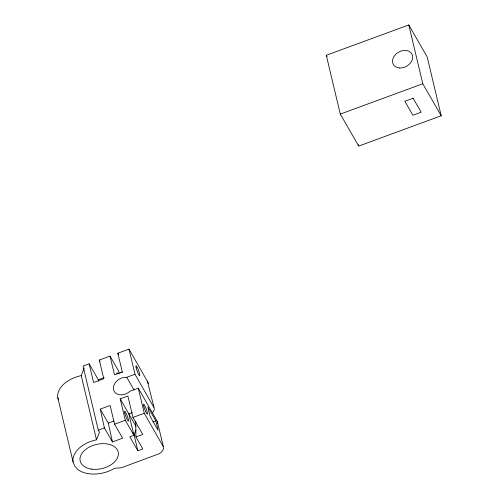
<?xml version="1.0" encoding="UTF-8"?>
<svg xmlns="http://www.w3.org/2000/svg" width="499" height="499" viewBox="0 0 499 499"><rect width="100%" height="100%" fill="white"/><g stroke="black" fill="none" stroke-linecap="round" stroke-linejoin="round"><path stroke-width="0.75" d="M152.607 412.536A9.768 6.188 -13.4 0 0 154.179 407.92L134.992 374.262L126.74 377.294A10.654 8.103 -29.9 0 0 113.547 389.7A10.654 8.103 -29.9 0 0 130.052 391.185L138.298 388.153L144.286 413.291L163.472 446.948A9.768 6.188 -13.4 0 1 158.838 453.872L121.382 467.731L114.552 468.293A26.672 16.897 -13.4 0 1 77.913 469.534L74.725 466.11L73.079 461.899L57.803 397.734A26.672 16.897 -13.4 0 1 81.237 375.635L84.181 368.025M73.079 461.899A26.672 16.897 -13.4 0 1 96.513 439.794L99.457 432.184L98.309 430.188L83.034 366.023L89.14 363.777L98.34 379.776L98.696 381.273M135.709 421.044L135.909 436.962L142.808 448.957L137.861 450.778L134.038 434.735L136.034 429.932M326.296 55.264L408.793 24.95L427.194 56.948L441.197 115.762L358.7 146.076L340.299 114.084L326.296 55.264L327.063 56.599M340.299 114.084L422.796 83.77L441.197 115.762M89.14 363.777L93.594 382.49L103.767 378.753L99.307 360.041L110.036 356.099L118.656 371.1L119.192 373.346M110.036 356.099L114.489 374.818L122.28 371.955L117.826 353.236L129.01 349.125L148.197 382.783A9.768 6.188 -13.4 0 1 148.284 383.694M98.34 379.776L104.148 377.643M120.633 372.797L122.723 372.029M137.861 450.778L129.809 436.781L133.932 435.265L125.311 420.264L120.215 398.876L127.887 396.056L132.977 417.445L142.751 434.448L135.909 436.962M100.23 409.13L110.129 405.494L114.583 424.206L122.635 438.203L112.468 441.939L104.416 427.942L100.23 409.13L108.277 423.127L112.468 441.939M132.329 412.592L128.842 413.877L133.932 435.265M108.277 423.127L113.934 421.05M98.309 430.188L104.416 427.942M114.583 424.206L125.311 420.264M132.977 417.445L144.286 413.291M152.95 421.973L155.869 420.9L158.096 430.257L150.043 416.26L147.816 406.903L155.869 420.9M138.298 388.153L157.484 421.811A9.768 6.188 -13.4 0 1 157.459 423.657M117.826 353.236L118.575 354.546M126.74 377.294L134.025 389.962M99.307 360.041L100.074 361.376M120.215 398.876L136.127 426.539M132.89 432.739L134.038 434.735M57.803 397.734L58.57 399.743M147.405 381.124L153.935 407.209M408.793 24.95L422.796 83.77M358.338 144.573L358.7 146.076M157.247 421.106L163.229 446.237M129.01 349.125L134.992 374.262M81.237 375.635L96.513 439.794M116.991 373.857A5.327 0.761 69.8 0 1 117.951 373.782M413.122 98.222L404.87 101.253L412.923 115.25L421.168 112.219L413.122 98.222M399.3 67.976A10.654 8.103 -29.9 0 0 412.492 55.57A10.654 8.103 -29.9 0 0 395.994 54.079A10.654 8.103 -29.9 0 0 399.3 67.976M91.323 469.085A19.536 12.375 -13.4 0 0 118.307 452.562A19.536 12.375 -13.4 0 0 87.93 447.884A19.536 12.375 -13.4 0 0 91.323 469.085M136.152 367.819A5.327 0.761 69.8 0 0 139.57 375.797A5.327 0.761 69.8 0 0 137.917 368.848A5.327 0.761 69.8 0 0 136.152 367.819M124.825 413.153A5.327 0.761 69.8 0 0 128.237 421.131A5.327 0.761 69.8 0 0 126.584 414.182A5.327 0.761 69.8 0 0 124.825 413.153M143.799 406.186A5.327 0.761 69.8 0 0 147.211 414.158A5.327 0.761 69.8 0 0 145.558 407.209A5.327 0.761 69.8 0 0 143.799 406.186"/></g></svg>
